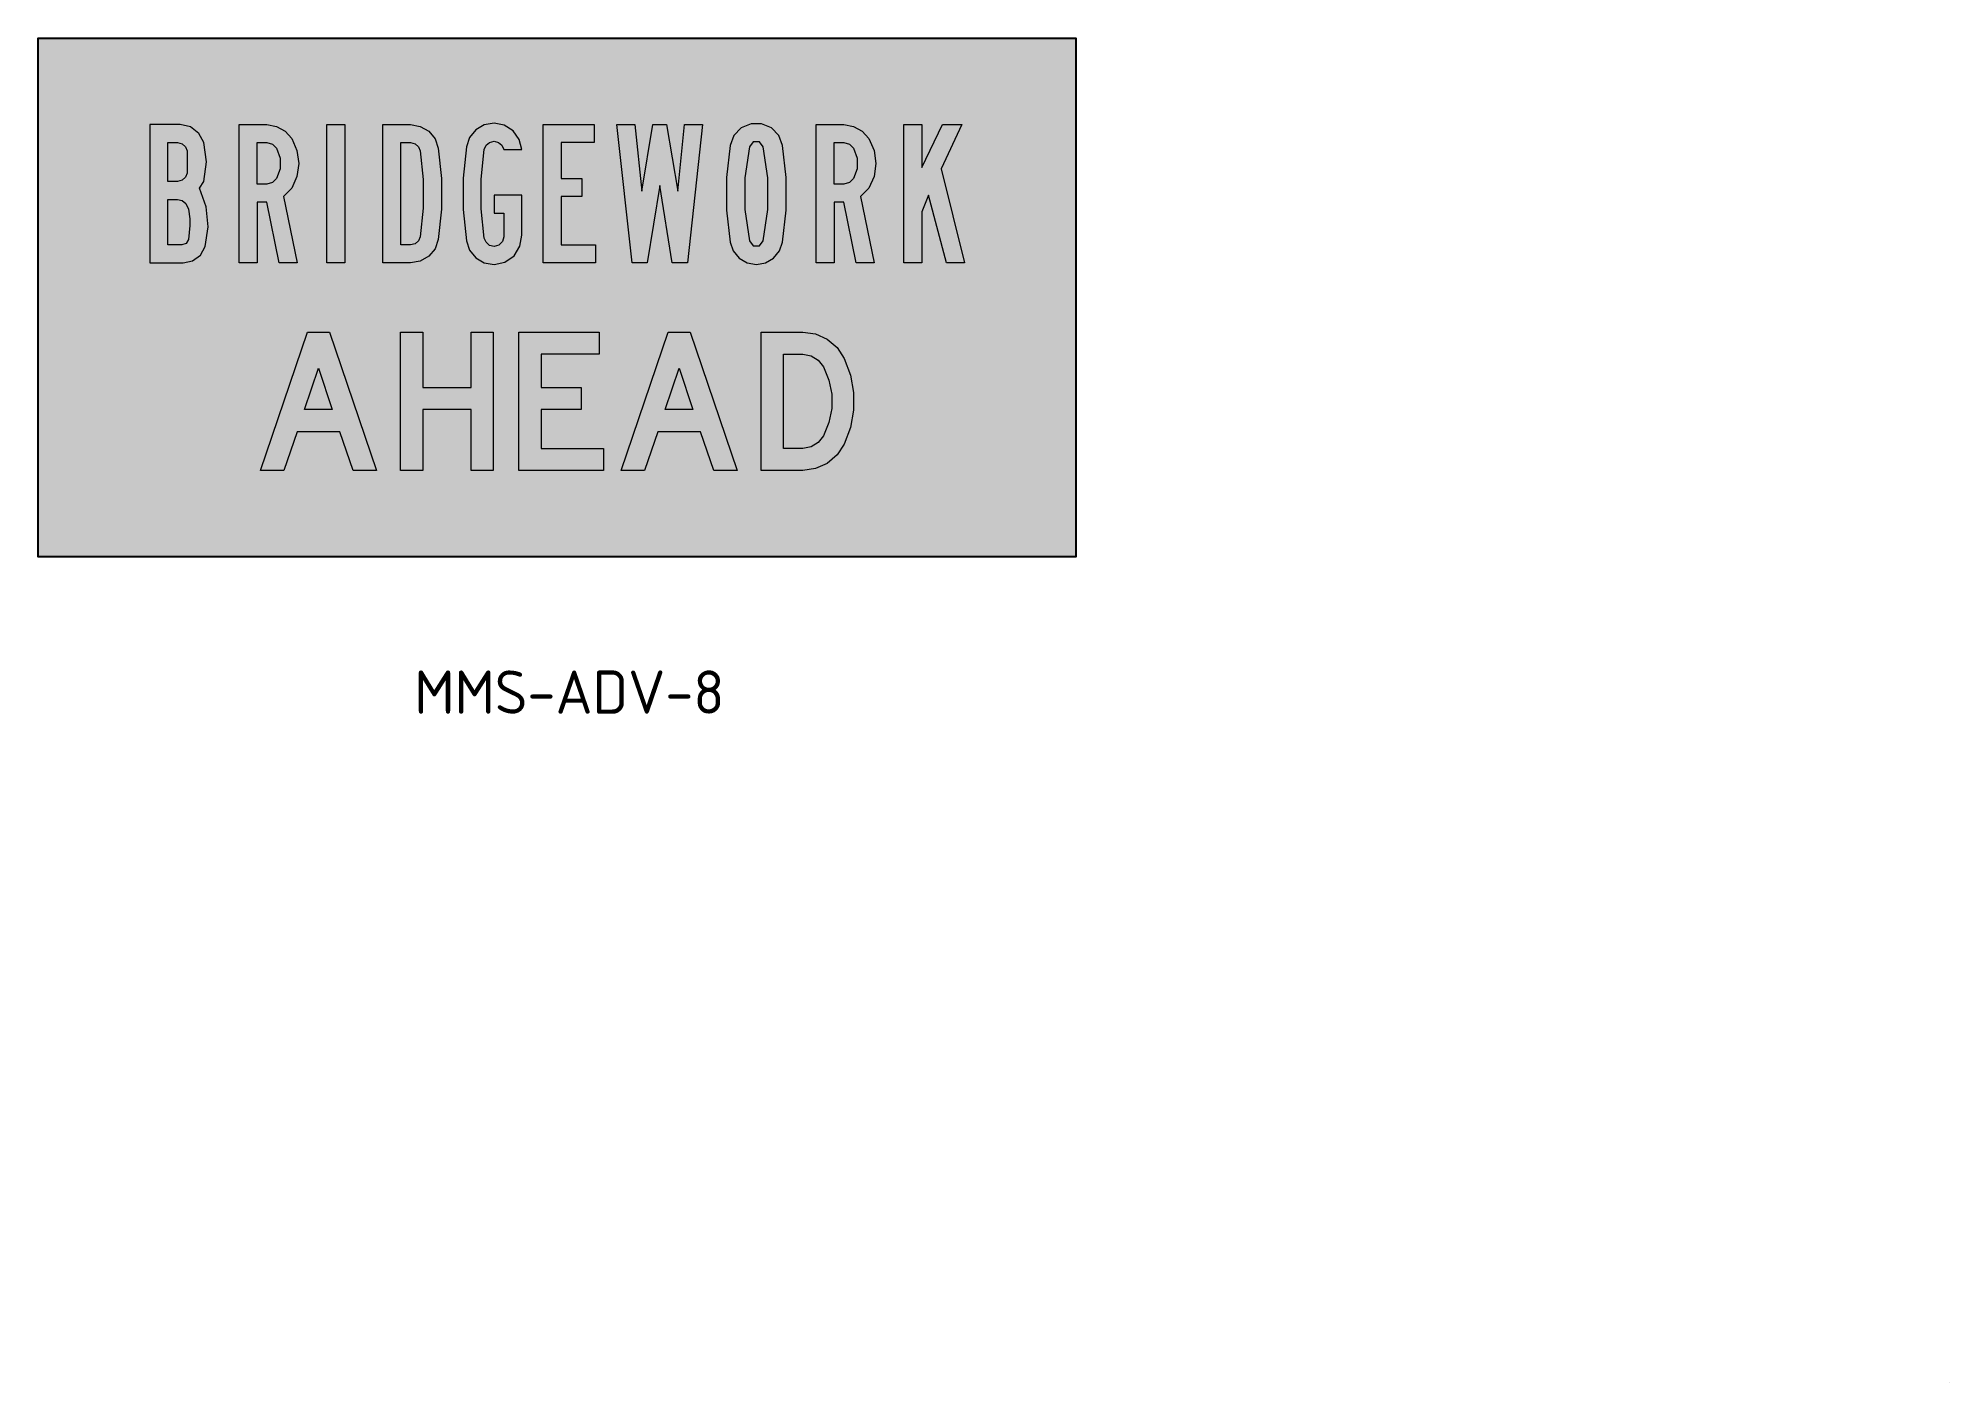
# Model space of a CAD drawing. Extents: x 138 to 359, y 73 to 229.
import ezdxf

# ---------------------------------------------------------------- set-up
doc = ezdxf.new("R2010")
doc.units = 0
for name, color, linetype in [('L25', 1, 'CONTINUOUS'), ('TBLK18', 4, 'CONTINUOUS'), ('yellow', 50, 'CONTINUOUS')]:
    doc.layers.add(name, color=color, linetype=linetype)
doc.styles.add('ISO', font='iso3098b.shx')

msp = doc.modelspace()

# ---------------------------------------------------------------- hatches: boundary and pattern name
at = {"layer": 'L25'}
h = msp.add_hatch(color=256, dxfattribs=at)
h.paths.add_polyline_path([(238.44, 218.65), (240.52, 218.65), (240.52, 213.69), (242.91, 218.65), (245.15, 218.65), (242.75, 213.53), (245.47, 202.65), (243.39, 202.65), (241.31, 210.49), (240.52, 208.57), (240.52, 202.65), (238.44, 202.65)])
h.paths.add_polyline_path([(222.19, 205.21), (222.72, 208.82), (222.72, 212.48), (222.19, 216.09), (221.74, 216.65), (221.03, 216.65), (220.59, 216.09), (220.05, 212.48), (220.05, 208.82), (220.59, 205.21), (221.03, 204.65), (221.74, 204.65)], flags=16)
h.paths.add_polyline_path([(221.39, 202.49), (222.44, 202.68), (223.37, 203.22), (224.06, 204.04), (224.42, 205.05), (224.85, 208.77), (224.85, 212.52), (224.42, 216.25), (223.98, 217.39), (223.13, 218.27), (222, 218.74), (220.78, 218.74), (219.65, 218.27), (218.8, 217.39), (218.35, 216.25), (217.92, 212.52), (217.92, 208.77), (218.35, 205.05), (218.72, 204.04), (219.41, 203.22), (220.33, 202.68)])
h.paths.add_polyline_path([(205.25, 218.65), (207.33, 218.65), (208.13, 210.97), (209.41, 218.65), (211.01, 218.65), (212.29, 210.97), (213.09, 218.65), (215.17, 218.65), (213.41, 202.65), (211.65, 202.65), (210.21, 211.61), (208.77, 202.65), (207.01, 202.65)])
h.paths.add_polyline_path([(196.73, 218.65), (202.64, 218.65), (202.64, 216.57), (198.8, 216.57), (198.8, 212.41), (201.2, 212.41), (201.2, 210.33), (198.8, 210.33), (198.8, 204.73), (202.8, 204.73), (202.8, 202.65), (196.73, 202.65)])
h.paths.add_polyline_path([(171.7, 218.65), (173.78, 218.65), (173.78, 202.65), (171.7, 202.65)])
h.paths.add_polyline_path([(154.45, 212.09), (153.33, 212.09), (153.33, 216.57), (154.45, 216.57), (154.97, 216.44), (155.37, 216.1), (155.57, 215.61), (155.57, 213.05), (155.37, 212.56), (154.97, 212.21)], flags=16)
h.paths.add_polyline_path([(157.49, 212.09), (157.79, 214.33), (157.49, 216.57), (156.92, 217.64), (155.96, 218.38), (154.77, 218.65), (151.25, 218.65), (151.25, 202.65), (155.09, 202.65), (156.2, 202.89), (157.1, 203.57), (157.65, 204.57), (158, 206.84), (157.78, 209.13), (157.01, 211.29)])
h.paths.add_polyline_path([(154.93, 204.73), (153.33, 204.73), (153.33, 210.01), (154.45, 210.01), (154.98, 209.88), (155.41, 209.53), (155.73, 208.89), (155.89, 207.77), (155.89, 206.97), (155.73, 205.37), (155.44, 204.9)], flags=16)
h.paths.add_polyline_path([(164.78, 211.77), (163.65, 211.77), (163.65, 216.57), (164.78, 216.57), (165.42, 216.4), (165.9, 215.92), (166.32, 214.78), (166.32, 213.55), (165.9, 212.41), (165.42, 211.94)], flags=16)
h.paths.add_polyline_path([(166.69, 210.33), (168.29, 202.65), (166.22, 202.65), (164.78, 209.69), (163.65, 209.69), (163.65, 202.65), (161.58, 202.65), (161.58, 218.65), (164.78, 218.65), (165.9, 218.45), (166.9, 217.9), (167.66, 217.05), (168.26, 215.66), (168.47, 214.17), (168.26, 212.67), (167.66, 211.29)])
h.paths.add_polyline_path([(181.41, 204.73), (180.29, 204.73), (180.29, 216.57), (181.41, 216.57), (181.92, 216.44), (182.33, 216.1), (182.52, 215.61), (182.87, 212.31), (182.87, 208.99), (182.52, 205.69), (182.33, 205.2), (181.92, 204.85)], flags=16)
h.paths.add_polyline_path([(181.41, 202.65), (178.21, 202.65), (178.21, 218.65), (181.41, 218.65), (182.52, 218.45), (183.51, 217.88), (184.23, 217), (184.6, 215.92), (184.97, 212.41), (184.97, 208.88), (184.6, 205.37), (184.23, 204.3), (183.51, 203.42), (182.52, 202.85)])
h.paths.add_polyline_path([(192.17, 215.77), (194.25, 215.77), (193.97, 216.94), (193.26, 217.93), (192.24, 218.58), (191.05, 218.81), (189.93, 218.61), (188.95, 218.04), (188.23, 217.16), (187.85, 216.09), (187.48, 212.47), (187.48, 208.83), (187.85, 205.21), (188.23, 204.13), (188.95, 203.26), (189.93, 202.68), (191.05, 202.49), (192.31, 202.75), (193.37, 203.49), (194.05, 204.58), (194.25, 205.85), (194.25, 210.49), (191.05, 210.49), (191.05, 208.41), (192.17, 208.41), (192.17, 205.69), (192.03, 205.13), (191.61, 204.72), (191.05, 204.57), (190.54, 204.69), (190.13, 205.04), (189.93, 205.53), (189.57, 208.93), (189.57, 212.36), (189.93, 215.77), (190.13, 216.26), (190.54, 216.6), (191.05, 216.73), (191.57, 216.6), (191.97, 216.26)])
h.paths.add_polyline_path([(231.51, 211.77), (230.39, 211.77), (230.39, 216.57), (231.51, 216.57), (232.15, 216.4), (232.63, 215.92), (233.06, 214.78), (233.06, 213.55), (232.63, 212.41), (232.15, 211.94)], flags=16)
h.paths.add_polyline_path([(233.43, 210.33), (235.03, 202.65), (232.95, 202.65), (231.51, 209.69), (230.39, 209.69), (230.39, 202.65), (228.32, 202.65), (228.32, 218.65), (231.51, 218.65), (232.63, 218.45), (233.63, 217.9), (234.39, 217.05), (235, 215.66), (235.2, 214.17), (235, 212.67), (234.39, 211.29)])
h = msp.add_hatch(color=256, dxfattribs=at)
h.paths.add_polyline_path([(205.74, 178.65), (211.18, 194.65), (213.74, 194.65), (219.17, 178.65), (216.46, 178.65), (214.94, 183.13), (209.98, 183.13), (208.46, 178.65)])
h.paths.add_polyline_path([(214.06, 185.69), (210.86, 185.69), (212.46, 190.49)], flags=16)
h.paths.add_polyline_path([(193.94, 194.65), (203.22, 194.65), (203.22, 192.09), (196.51, 192.09), (196.51, 188.25), (201.14, 188.25), (201.14, 185.69), (196.51, 185.69), (196.51, 181.21), (203.7, 181.21), (203.7, 178.65), (193.94, 178.65)])
h.paths.add_polyline_path([(180.25, 194.65), (182.81, 194.65), (182.81, 188.25), (188.41, 188.25), (188.41, 194.65), (190.96, 194.65), (190.96, 178.65), (188.41, 178.65), (188.41, 185.69), (182.81, 185.69), (182.81, 178.65), (180.25, 178.65)])
h.paths.add_polyline_path([(164.04, 178.65), (169.47, 194.65), (172.03, 194.65), (177.47, 178.65), (174.75, 178.65), (173.23, 183.13), (168.27, 183.13), (166.75, 178.65)])
h.paths.add_polyline_path([(172.35, 185.69), (169.15, 185.69), (170.75, 190.49)], flags=16)
h.paths.add_polyline_path([(226.76, 181.21), (224.52, 181.21), (224.52, 192.09), (226.76, 192.09), (227.71, 191.91), (228.55, 191.41), (229.16, 190.65), (229.79, 189.11), (230.12, 187.48), (230.12, 185.82), (229.79, 184.19), (229.16, 182.65), (228.55, 181.89), (227.71, 181.39)], flags=16)
h.paths.add_polyline_path([(226.76, 178.65), (221.96, 178.65), (221.96, 194.65), (226.76, 194.65), (228.23, 194.44), (229.59, 193.83), (230.73, 192.86), (231.55, 191.61), (232.27, 189.69), (232.64, 187.67), (232.64, 185.63), (232.27, 183.61), (231.55, 181.69), (230.73, 180.44), (229.59, 179.47), (228.23, 178.86)])
at = {"layer": 'TBLK18', "linetype": 'Continuous', "lineweight": 0}
h = msp.add_hatch(color=256, dxfattribs=at)
edge = h.paths.add_edge_path()
edge.add_spline(control_points=[(359.34, 73.22), (359.34, 73.22), (359.34, 73.22), (359.34, 73.21), (359.34, 73.21), (359.34, 73.2), (359.34, 73.2), (359.34, 73.19), (359.34, 73.19), (359.34, 73.18), (359.34, 73.18), (359.34, 73.17), (359.34, 73.16), (359.34, 73.16), (359.34, 73.15), (359.34, 73.15), (359.34, 73.14), (359.34, 73.14), (359.35, 73.14), (359.35, 73.14), (359.35, 73.14), (359.36, 73.13), (359.36, 73.13), (359.36, 73.13), (359.37, 73.13), (359.37, 73.13), (359.38, 73.13), (359.38, 73.13), (359.38, 73.13), (359.39, 73.13), (359.39, 73.13), (359.39, 73.13), (359.4, 73.13), (359.41, 73.13), (359.4, 73.13), (359.39, 73.14), (359.39, 73.14), (359.38, 73.15), (359.38, 73.16), (359.38, 73.16), (359.37, 73.17), (359.37, 73.17), (359.36, 73.18), (359.36, 73.19), (359.36, 73.19), (359.35, 73.2), (359.35, 73.21), (359.35, 73.21), (359.35, 73.22), (359.35, 73.22), (359.34, 73.22)], knot_values=[0, 0, 0, 0, 0.054791, 0.109654, 0.164445, 0.219309, 0.2741, 0.328964, 0.383755, 0.438619, 0.49341, 0.548273, 0.603065, 0.657928, 0.71272, 0.767583, 0.822422, 0.877285, 0.915081, 0.952877, 0.990673, 1.02841, 1.066205, 1.103978, 1.141774, 1.179511, 1.217306, 1.255102, 1.292898, 1.330635, 1.368431, 1.406164, 1.44396, 1.481697, 1.557116, 1.631571, 1.705158, 1.777977, 1.850139, 1.921715, 1.992768, 2.063376, 2.133612, 2.203535, 2.273205, 2.342659, 2.411987, 2.481144, 2.550218, 2.619224, 2.619224, 2.619224, 2.619224], degree=3, periodic=0)
h = msp.add_hatch(color=256, dxfattribs=at)
edge = h.paths.add_edge_path()
edge.add_spline(control_points=[(359.34, 73.22), (359.34, 73.22), (359.34, 73.22), (359.34, 73.21), (359.34, 73.21), (359.34, 73.2), (359.34, 73.2), (359.34, 73.19), (359.34, 73.19), (359.34, 73.18), (359.34, 73.18), (359.34, 73.17), (359.34, 73.16), (359.34, 73.16), (359.34, 73.15), (359.34, 73.15), (359.34, 73.14), (359.34, 73.14), (359.35, 73.14), (359.35, 73.14), (359.35, 73.14), (359.36, 73.13), (359.36, 73.13), (359.36, 73.13), (359.37, 73.13), (359.37, 73.13), (359.38, 73.13), (359.38, 73.13), (359.38, 73.13), (359.39, 73.13), (359.39, 73.13), (359.39, 73.13), (359.4, 73.13), (359.41, 73.13), (359.4, 73.13), (359.39, 73.14), (359.39, 73.14), (359.38, 73.15), (359.38, 73.16), (359.38, 73.16), (359.37, 73.17), (359.37, 73.17), (359.36, 73.18), (359.36, 73.19), (359.36, 73.19), (359.35, 73.2), (359.35, 73.21), (359.35, 73.21), (359.35, 73.22), (359.35, 73.22), (359.34, 73.22)], knot_values=[0, 0, 0, 0, 0.054791, 0.109654, 0.164445, 0.219309, 0.2741, 0.328964, 0.383755, 0.438619, 0.49341, 0.548273, 0.603065, 0.657928, 0.71272, 0.767583, 0.822422, 0.877285, 0.915081, 0.952877, 0.990673, 1.02841, 1.066205, 1.103978, 1.141774, 1.179511, 1.217306, 1.255102, 1.292898, 1.330635, 1.368431, 1.406164, 1.44396, 1.481697, 1.557116, 1.631571, 1.705158, 1.777977, 1.850139, 1.921715, 1.992768, 2.063376, 2.133612, 2.203535, 2.273205, 2.342659, 2.411987, 2.481144, 2.550218, 2.619224, 2.619224, 2.619224, 2.619224], degree=3, periodic=0)
h = msp.add_hatch(color=256, dxfattribs=at)
edge = h.paths.add_edge_path()
edge.add_spline(control_points=[(359.34, 73.22), (359.34, 73.22), (359.34, 73.22), (359.34, 73.21), (359.34, 73.21), (359.34, 73.2), (359.34, 73.2), (359.34, 73.19), (359.34, 73.19), (359.34, 73.18), (359.34, 73.18), (359.34, 73.17), (359.34, 73.16), (359.34, 73.16), (359.34, 73.15), (359.34, 73.15), (359.34, 73.14), (359.34, 73.14), (359.35, 73.14), (359.35, 73.14), (359.35, 73.14), (359.36, 73.13), (359.36, 73.13), (359.36, 73.13), (359.37, 73.13), (359.37, 73.13), (359.38, 73.13), (359.38, 73.13), (359.38, 73.13), (359.39, 73.13), (359.39, 73.13), (359.39, 73.13), (359.4, 73.13), (359.41, 73.13), (359.4, 73.13), (359.39, 73.14), (359.39, 73.14), (359.38, 73.15), (359.38, 73.16), (359.38, 73.16), (359.37, 73.17), (359.37, 73.17), (359.36, 73.18), (359.36, 73.19), (359.36, 73.19), (359.35, 73.2), (359.35, 73.21), (359.35, 73.21), (359.35, 73.22), (359.35, 73.22), (359.34, 73.22)], knot_values=[0, 0, 0, 0, 0.054791, 0.109654, 0.164445, 0.219309, 0.2741, 0.328964, 0.383755, 0.438619, 0.49341, 0.548273, 0.603065, 0.657928, 0.71272, 0.767583, 0.822422, 0.877285, 0.915081, 0.952877, 0.990673, 1.02841, 1.066205, 1.103978, 1.141774, 1.179511, 1.217306, 1.255102, 1.292898, 1.330635, 1.368431, 1.406164, 1.44396, 1.481697, 1.557116, 1.631571, 1.705158, 1.777977, 1.850139, 1.921715, 1.992768, 2.063376, 2.133612, 2.203535, 2.273205, 2.342659, 2.411987, 2.481144, 2.550218, 2.619224, 2.619224, 2.619224, 2.619224], degree=3, periodic=0)
h = msp.add_hatch(color=256, dxfattribs=at)
edge = h.paths.add_edge_path()
edge.add_spline(control_points=[(359.34, 73.22), (359.34, 73.22), (359.34, 73.22), (359.34, 73.21), (359.34, 73.21), (359.34, 73.2), (359.34, 73.2), (359.34, 73.19), (359.34, 73.19), (359.34, 73.18), (359.34, 73.18), (359.34, 73.17), (359.34, 73.16), (359.34, 73.16), (359.34, 73.15), (359.34, 73.15), (359.34, 73.14), (359.34, 73.14), (359.35, 73.14), (359.35, 73.14), (359.35, 73.14), (359.36, 73.13), (359.36, 73.13), (359.36, 73.13), (359.37, 73.13), (359.37, 73.13), (359.38, 73.13), (359.38, 73.13), (359.38, 73.13), (359.39, 73.13), (359.39, 73.13), (359.39, 73.13), (359.4, 73.13), (359.41, 73.13), (359.4, 73.13), (359.39, 73.14), (359.39, 73.14), (359.38, 73.15), (359.38, 73.16), (359.38, 73.16), (359.37, 73.17), (359.37, 73.17), (359.36, 73.18), (359.36, 73.19), (359.36, 73.19), (359.35, 73.2), (359.35, 73.21), (359.35, 73.21), (359.35, 73.22), (359.35, 73.22), (359.34, 73.22)], knot_values=[0, 0, 0, 0, 0.054791, 0.109654, 0.164445, 0.219309, 0.2741, 0.328964, 0.383755, 0.438619, 0.49341, 0.548273, 0.603065, 0.657928, 0.71272, 0.767583, 0.822422, 0.877285, 0.915081, 0.952877, 0.990673, 1.02841, 1.066205, 1.103978, 1.141774, 1.179511, 1.217306, 1.255102, 1.292898, 1.330635, 1.368431, 1.406164, 1.44396, 1.481697, 1.557116, 1.631571, 1.705158, 1.777977, 1.850139, 1.921715, 1.992768, 2.063376, 2.133612, 2.203535, 2.273205, 2.342659, 2.411987, 2.481144, 2.550218, 2.619224, 2.619224, 2.619224, 2.619224], degree=3, periodic=0)
h = msp.add_hatch(color=256, dxfattribs=at)
edge = h.paths.add_edge_path()
edge.add_spline(control_points=[(359.34, 73.22), (359.34, 73.22), (359.34, 73.22), (359.34, 73.21), (359.34, 73.21), (359.34, 73.2), (359.34, 73.2), (359.34, 73.19), (359.34, 73.19), (359.34, 73.18), (359.34, 73.18), (359.34, 73.17), (359.34, 73.16), (359.34, 73.16), (359.34, 73.15), (359.34, 73.15), (359.34, 73.14), (359.34, 73.14), (359.35, 73.14), (359.35, 73.14), (359.35, 73.14), (359.36, 73.13), (359.36, 73.13), (359.36, 73.13), (359.37, 73.13), (359.37, 73.13), (359.38, 73.13), (359.38, 73.13), (359.38, 73.13), (359.39, 73.13), (359.39, 73.13), (359.39, 73.13), (359.4, 73.13), (359.41, 73.13), (359.4, 73.13), (359.39, 73.14), (359.39, 73.14), (359.38, 73.15), (359.38, 73.16), (359.38, 73.16), (359.37, 73.17), (359.37, 73.17), (359.36, 73.18), (359.36, 73.19), (359.36, 73.19), (359.35, 73.2), (359.35, 73.21), (359.35, 73.21), (359.35, 73.22), (359.35, 73.22), (359.34, 73.22)], knot_values=[0, 0, 0, 0, 0.054791, 0.109654, 0.164445, 0.219309, 0.2741, 0.328964, 0.383755, 0.438619, 0.49341, 0.548273, 0.603065, 0.657928, 0.71272, 0.767583, 0.822422, 0.877285, 0.915081, 0.952877, 0.990673, 1.02841, 1.066205, 1.103978, 1.141774, 1.179511, 1.217306, 1.255102, 1.292898, 1.330635, 1.368431, 1.406164, 1.44396, 1.481697, 1.557116, 1.631571, 1.705158, 1.777977, 1.850139, 1.921715, 1.992768, 2.063376, 2.133612, 2.203535, 2.273205, 2.342659, 2.411987, 2.481144, 2.550218, 2.619224, 2.619224, 2.619224, 2.619224], degree=3, periodic=0)
h = msp.add_hatch(color=256, dxfattribs=at)
edge = h.paths.add_edge_path()
edge.add_spline(control_points=[(359.34, 73.22), (359.34, 73.22), (359.34, 73.22), (359.34, 73.21), (359.34, 73.21), (359.34, 73.2), (359.34, 73.2), (359.34, 73.19), (359.34, 73.19), (359.34, 73.18), (359.34, 73.18), (359.34, 73.17), (359.34, 73.16), (359.34, 73.16), (359.34, 73.15), (359.34, 73.15), (359.34, 73.14), (359.34, 73.14), (359.35, 73.14), (359.35, 73.14), (359.35, 73.14), (359.36, 73.13), (359.36, 73.13), (359.36, 73.13), (359.37, 73.13), (359.37, 73.13), (359.38, 73.13), (359.38, 73.13), (359.38, 73.13), (359.39, 73.13), (359.39, 73.13), (359.39, 73.13), (359.4, 73.13), (359.41, 73.13), (359.4, 73.13), (359.39, 73.14), (359.39, 73.14), (359.38, 73.15), (359.38, 73.16), (359.38, 73.16), (359.37, 73.17), (359.37, 73.17), (359.36, 73.18), (359.36, 73.19), (359.36, 73.19), (359.35, 73.2), (359.35, 73.21), (359.35, 73.21), (359.35, 73.22), (359.35, 73.22), (359.34, 73.22)], knot_values=[0, 0, 0, 0, 0.054791, 0.109654, 0.164445, 0.219309, 0.2741, 0.328964, 0.383755, 0.438619, 0.49341, 0.548273, 0.603065, 0.657928, 0.71272, 0.767583, 0.822422, 0.877285, 0.915081, 0.952877, 0.990673, 1.02841, 1.066205, 1.103978, 1.141774, 1.179511, 1.217306, 1.255102, 1.292898, 1.330635, 1.368431, 1.406164, 1.44396, 1.481697, 1.557116, 1.631571, 1.705158, 1.777977, 1.850139, 1.921715, 1.992768, 2.063376, 2.133612, 2.203535, 2.273205, 2.342659, 2.411987, 2.481144, 2.550218, 2.619224, 2.619224, 2.619224, 2.619224], degree=3, periodic=0)
h = msp.add_hatch(color=256, dxfattribs=at)
edge = h.paths.add_edge_path()
edge.add_spline(control_points=[(359.34, 73.22), (359.34, 73.22), (359.34, 73.22), (359.34, 73.21), (359.34, 73.21), (359.34, 73.2), (359.34, 73.2), (359.34, 73.19), (359.34, 73.19), (359.34, 73.18), (359.34, 73.18), (359.34, 73.17), (359.34, 73.16), (359.34, 73.16), (359.34, 73.15), (359.34, 73.15), (359.34, 73.14), (359.34, 73.14), (359.35, 73.14), (359.35, 73.14), (359.35, 73.14), (359.36, 73.13), (359.36, 73.13), (359.36, 73.13), (359.37, 73.13), (359.37, 73.13), (359.38, 73.13), (359.38, 73.13), (359.38, 73.13), (359.39, 73.13), (359.39, 73.13), (359.39, 73.13), (359.4, 73.13), (359.41, 73.13), (359.4, 73.13), (359.39, 73.14), (359.39, 73.14), (359.38, 73.15), (359.38, 73.16), (359.38, 73.16), (359.37, 73.17), (359.37, 73.17), (359.36, 73.18), (359.36, 73.19), (359.36, 73.19), (359.35, 73.2), (359.35, 73.21), (359.35, 73.21), (359.35, 73.22), (359.35, 73.22), (359.34, 73.22)], knot_values=[0, 0, 0, 0, 0.054791, 0.109654, 0.164445, 0.219309, 0.2741, 0.328964, 0.383755, 0.438619, 0.49341, 0.548273, 0.603065, 0.657928, 0.71272, 0.767583, 0.822422, 0.877285, 0.915081, 0.952877, 0.990673, 1.02841, 1.066205, 1.103978, 1.141774, 1.179511, 1.217306, 1.255102, 1.292898, 1.330635, 1.368431, 1.406164, 1.44396, 1.481697, 1.557116, 1.631571, 1.705158, 1.777977, 1.850139, 1.921715, 1.992768, 2.063376, 2.133612, 2.203535, 2.273205, 2.342659, 2.411987, 2.481144, 2.550218, 2.619224, 2.619224, 2.619224, 2.619224], degree=3, periodic=0)
h = msp.add_hatch(color=256, dxfattribs=at)
edge = h.paths.add_edge_path()
edge.add_spline(control_points=[(359.34, 73.22), (359.34, 73.22), (359.34, 73.22), (359.34, 73.21), (359.34, 73.21), (359.34, 73.2), (359.34, 73.2), (359.34, 73.19), (359.34, 73.19), (359.34, 73.18), (359.34, 73.18), (359.34, 73.17), (359.34, 73.16), (359.34, 73.16), (359.34, 73.15), (359.34, 73.15), (359.34, 73.14), (359.34, 73.14), (359.35, 73.14), (359.35, 73.14), (359.35, 73.14), (359.36, 73.13), (359.36, 73.13), (359.36, 73.13), (359.37, 73.13), (359.37, 73.13), (359.38, 73.13), (359.38, 73.13), (359.38, 73.13), (359.39, 73.13), (359.39, 73.13), (359.39, 73.13), (359.4, 73.13), (359.41, 73.13), (359.4, 73.13), (359.39, 73.14), (359.39, 73.14), (359.38, 73.15), (359.38, 73.16), (359.38, 73.16), (359.37, 73.17), (359.37, 73.17), (359.36, 73.18), (359.36, 73.19), (359.36, 73.19), (359.35, 73.2), (359.35, 73.21), (359.35, 73.21), (359.35, 73.22), (359.35, 73.22), (359.34, 73.22)], knot_values=[0, 0, 0, 0, 0.054791, 0.109654, 0.164445, 0.219309, 0.2741, 0.328964, 0.383755, 0.438619, 0.49341, 0.548273, 0.603065, 0.657928, 0.71272, 0.767583, 0.822422, 0.877285, 0.915081, 0.952877, 0.990673, 1.02841, 1.066205, 1.103978, 1.141774, 1.179511, 1.217306, 1.255102, 1.292898, 1.330635, 1.368431, 1.406164, 1.44396, 1.481697, 1.557116, 1.631571, 1.705158, 1.777977, 1.850139, 1.921715, 1.992768, 2.063376, 2.133612, 2.203535, 2.273205, 2.342659, 2.411987, 2.481144, 2.550218, 2.619224, 2.619224, 2.619224, 2.619224], degree=3, periodic=0)
at = {"layer": 'yellow'}
h = msp.add_hatch(color=256, dxfattribs=at)
h.paths.add_polyline_path([(258.34, 228.65), (198.34, 228.65), (138.34, 228.65), (138.34, 168.65), (198.34, 168.65), (258.34, 168.65)])
h.paths.add_polyline_path([(188.41, 194.65), (190.96, 194.65), (190.96, 178.65), (188.41, 178.65), (188.41, 185.69), (182.81, 185.69), (182.81, 178.65), (180.25, 178.65), (180.25, 194.65), (182.81, 194.65), (182.81, 188.25), (188.41, 188.25)], flags=16)
h.paths.add_polyline_path([(182.52, 202.85), (181.41, 202.65), (178.21, 202.65), (178.21, 218.65), (181.41, 218.65), (182.52, 218.45), (183.51, 217.88), (184.23, 217), (184.6, 215.92), (184.97, 212.41), (184.97, 208.88), (184.6, 205.37), (184.23, 204.3), (183.51, 203.42)], flags=16)
h.paths.add_polyline_path([(188.95, 203.26), (188.23, 204.13), (187.85, 205.21), (187.48, 208.83), (187.48, 212.47), (187.85, 216.09), (188.23, 217.16), (188.95, 218.04), (189.93, 218.61), (191.05, 218.81), (192.24, 218.58), (193.26, 217.93), (193.97, 216.94), (194.25, 215.77), (192.17, 215.77), (191.97, 216.26), (191.57, 216.6), (191.05, 216.73), (190.54, 216.6), (190.13, 216.26), (189.93, 215.77), (189.57, 212.36), (189.57, 208.93), (189.93, 205.53), (190.13, 205.04), (190.54, 204.69), (191.05, 204.57), (191.61, 204.72), (192.03, 205.13), (192.17, 205.69), (192.17, 208.41), (191.05, 208.41), (191.05, 210.49), (194.25, 210.49), (194.25, 205.85), (194.05, 204.58), (193.37, 203.49), (192.31, 202.75), (191.05, 202.49), (189.93, 202.68)], flags=16)
h.paths.add_polyline_path([(181.92, 204.85), (181.41, 204.73), (180.29, 204.73), (180.29, 216.57), (181.41, 216.57), (181.92, 216.44), (182.33, 216.1), (182.52, 215.61), (182.87, 212.31), (182.87, 208.99), (182.52, 205.69), (182.33, 205.2)], flags=0)
h.paths.add_polyline_path([(193.94, 194.65), (203.22, 194.65), (203.22, 192.09), (196.51, 192.09), (196.51, 188.25), (201.14, 188.25), (201.14, 185.69), (196.51, 185.69), (196.51, 181.21), (203.7, 181.21), (203.7, 178.65), (193.94, 178.65)], flags=16)
h.paths.add_polyline_path([(196.73, 202.65), (196.73, 218.65), (202.64, 218.65), (202.64, 216.57), (198.8, 216.57), (198.8, 212.41), (201.2, 212.41), (201.2, 210.33), (198.8, 210.33), (198.8, 204.73), (202.8, 204.73), (202.8, 202.65)], flags=16)
h.paths.add_polyline_path([(173.78, 202.65), (171.7, 202.65), (171.7, 218.65), (173.78, 218.65)], flags=16)
h.paths.add_polyline_path([(177.47, 178.65), (174.75, 178.65), (173.23, 183.13), (168.27, 183.13), (166.75, 178.65), (164.04, 178.65), (169.47, 194.65), (172.03, 194.65)], flags=16)
h.paths.add_polyline_path([(170.75, 190.49), (172.35, 185.69), (169.15, 185.69)], flags=0)
h.paths.add_polyline_path([(168.29, 202.65), (166.22, 202.65), (164.78, 209.69), (163.65, 209.69), (163.65, 202.65), (161.58, 202.65), (161.58, 218.65), (164.78, 218.65), (165.9, 218.45), (166.9, 217.9), (167.66, 217.05), (168.26, 215.66), (168.47, 214.17), (168.26, 212.67), (167.66, 211.29), (166.69, 210.33)], flags=16)
h.paths.add_polyline_path([(207.01, 202.65), (205.25, 218.65), (207.33, 218.65), (208.13, 210.97), (209.41, 218.65), (211.01, 218.65), (212.29, 210.97), (213.09, 218.65), (215.17, 218.65), (213.41, 202.65), (211.65, 202.65), (210.21, 211.61), (208.77, 202.65)], flags=16)
h.paths.add_polyline_path([(165.9, 212.41), (165.42, 211.94), (164.78, 211.77), (163.65, 211.77), (163.65, 216.57), (164.78, 216.57), (165.42, 216.4), (165.9, 215.92), (166.32, 214.78), (166.32, 213.55)], flags=0)
h.paths.add_polyline_path([(211.18, 194.65), (213.74, 194.65), (219.17, 178.65), (216.46, 178.65), (214.94, 183.13), (209.98, 183.13), (208.46, 178.65), (205.74, 178.65)], flags=16)
h.paths.add_polyline_path([(212.46, 190.49), (214.06, 185.69), (210.86, 185.69)], flags=0)
h.paths.add_polyline_path([(157.65, 204.57), (157.1, 203.57), (156.2, 202.89), (155.09, 202.65), (151.25, 202.65), (151.25, 218.65), (154.77, 218.65), (155.96, 218.38), (156.92, 217.64), (157.49, 216.57), (157.79, 214.33), (157.49, 212.09), (157.01, 211.29), (157.78, 209.13), (158, 206.84)], flags=16)
h.paths.add_polyline_path([(155.73, 205.37), (155.44, 204.9), (154.93, 204.73), (153.33, 204.73), (153.33, 210.01), (154.45, 210.01), (154.98, 209.88), (155.41, 209.53), (155.73, 208.89), (155.89, 207.77), (155.89, 206.97)], flags=0)
h.paths.add_polyline_path([(218.35, 205.05), (217.92, 208.77), (217.92, 212.52), (218.35, 216.25), (218.8, 217.39), (219.65, 218.27), (220.78, 218.74), (222, 218.74), (223.13, 218.27), (223.98, 217.39), (224.42, 216.25), (224.85, 212.52), (224.85, 208.77), (224.42, 205.05), (224.06, 204.04), (223.37, 203.22), (222.44, 202.68), (221.39, 202.49), (220.33, 202.68), (219.41, 203.22), (218.72, 204.04)], flags=16)
h.paths.add_polyline_path([(155.37, 212.56), (154.97, 212.21), (154.45, 212.09), (153.33, 212.09), (153.33, 216.57), (154.45, 216.57), (154.97, 216.44), (155.37, 216.1), (155.57, 215.61), (155.57, 213.05)], flags=0)
h.paths.add_polyline_path([(220.59, 205.21), (220.05, 208.82), (220.05, 212.48), (220.59, 216.09), (221.03, 216.65), (221.74, 216.65), (222.19, 216.09), (222.72, 212.48), (222.72, 208.82), (222.19, 205.21), (221.74, 204.65), (221.03, 204.65)], flags=0)
h.paths.add_polyline_path([(221.96, 194.65), (226.76, 194.65), (228.23, 194.44), (229.59, 193.83), (230.73, 192.86), (231.55, 191.61), (232.27, 189.69), (232.64, 187.67), (232.64, 185.63), (232.27, 183.61), (231.55, 181.69), (230.73, 180.44), (229.59, 179.47), (228.23, 178.86), (226.76, 178.65), (221.96, 178.65)], flags=16)
h.paths.add_polyline_path([(224.52, 192.09), (226.76, 192.09), (227.71, 191.91), (228.55, 191.41), (229.16, 190.65), (229.79, 189.11), (230.12, 187.48), (230.12, 185.82), (229.79, 184.19), (229.16, 182.65), (228.55, 181.89), (227.71, 181.39), (226.76, 181.21), (224.52, 181.21)], flags=0)
h.paths.add_polyline_path([(228.32, 202.65), (228.32, 218.65), (231.51, 218.65), (232.63, 218.45), (233.63, 217.9), (234.39, 217.05), (235, 215.66), (235.2, 214.17), (235, 212.67), (234.39, 211.29), (233.43, 210.33), (235.03, 202.65), (232.95, 202.65), (231.51, 209.69), (230.39, 209.69), (230.39, 202.65)], flags=16)
h.paths.add_polyline_path([(230.39, 211.77), (230.39, 216.57), (231.51, 216.57), (232.15, 216.4), (232.63, 215.92), (233.06, 214.78), (233.06, 213.55), (232.63, 212.41), (232.15, 211.94), (231.51, 211.77)], flags=0)
h.paths.add_polyline_path([(238.44, 202.65), (238.44, 218.65), (240.52, 218.65), (240.52, 213.69), (242.91, 218.65), (245.15, 218.65), (242.75, 213.53), (245.47, 202.65), (243.39, 202.65), (241.31, 210.49), (240.52, 208.57), (240.52, 202.65)], flags=16)

# ---------------------------------------------------------------- linework, layer by layer
at = {"layer": 'L25'}
for points in [[(198.34, 168.65), (138.34, 168.65), (138.34, 228.65), (198.34, 228.65)], [(198.34, 228.65), (258.34, 228.65), (258.34, 168.65), (198.34, 168.65)]]:
    msp.add_lwpolyline(points, dxfattribs=at)
at = {"layer": 'L25', "lineweight": 0}
for points in [[(157.49, 212.09), (157.79, 214.33), (157.49, 216.57), (156.92, 217.64), (155.96, 218.38), (154.77, 218.65), (151.25, 218.65), (151.25, 202.65), (155.09, 202.65), (156.2, 202.89), (157.1, 203.57), (157.65, 204.57), (158, 206.84), (157.78, 209.13), (157.01, 211.29)], [(166.69, 210.33), (168.29, 202.65), (166.22, 202.65), (164.78, 209.69), (163.65, 209.69), (163.65, 202.65), (161.58, 202.65), (161.58, 218.65), (164.78, 218.65), (165.9, 218.45), (166.9, 217.9), (167.66, 217.05), (168.26, 215.66), (168.47, 214.17), (168.26, 212.67), (167.66, 211.29)], [(171.7, 218.65), (173.78, 218.65), (173.78, 202.65), (171.7, 202.65), (171.7, 218.65)], [(181.41, 202.65), (178.21, 202.65), (178.21, 218.65), (181.41, 218.65), (182.52, 218.45), (183.51, 217.88), (184.23, 217), (184.6, 215.92), (184.97, 212.41), (184.97, 208.88), (184.6, 205.37), (184.23, 204.3), (183.51, 203.42), (182.52, 202.85)], [(192.17, 215.77), (194.25, 215.77), (193.97, 216.94), (193.26, 217.93), (192.24, 218.58), (191.05, 218.81), (189.93, 218.61), (188.95, 218.04), (188.23, 217.16), (187.85, 216.09), (187.48, 212.47), (187.48, 208.83), (187.85, 205.21), (188.23, 204.13), (188.95, 203.26), (189.93, 202.68), (191.05, 202.49), (192.31, 202.75), (193.37, 203.49), (194.05, 204.58), (194.25, 205.85), (194.25, 210.49), (191.05, 210.49), (191.05, 208.41), (192.17, 208.41), (192.17, 205.69), (192.03, 205.13), (191.61, 204.72), (191.05, 204.57), (190.54, 204.69), (190.13, 205.04), (189.93, 205.53), (189.57, 208.93), (189.57, 212.36), (189.93, 215.77), (190.13, 216.26), (190.54, 216.6), (191.05, 216.73), (191.57, 216.6), (191.97, 216.26)], [(196.73, 218.65), (202.64, 218.65), (202.64, 216.57), (198.8, 216.57), (198.8, 212.41), (201.2, 212.41), (201.2, 210.33), (198.8, 210.33), (198.8, 204.73), (202.8, 204.73), (202.8, 202.65), (196.73, 202.65), (196.73, 218.65)], [(205.25, 218.65), (207.33, 218.65), (208.13, 210.97), (209.41, 218.65), (211.01, 218.65), (212.29, 210.97), (213.09, 218.65), (215.17, 218.65), (213.41, 202.65), (211.65, 202.65), (210.21, 211.61), (208.77, 202.65), (207.01, 202.65), (205.25, 218.65)], [(221.39, 202.49), (222.44, 202.68), (223.37, 203.22), (224.06, 204.04), (224.42, 205.05), (224.85, 208.77), (224.85, 212.52), (224.42, 216.25), (223.98, 217.39), (223.13, 218.27), (222, 218.74), (220.78, 218.74), (219.65, 218.27), (218.8, 217.39), (218.35, 216.25), (217.92, 212.52), (217.92, 208.77), (218.35, 205.05), (218.72, 204.04), (219.41, 203.22), (220.33, 202.68), (221.39, 202.49)], [(222.19, 205.21), (222.72, 208.82), (222.72, 212.48), (222.19, 216.09), (221.74, 216.65), (221.03, 216.65), (220.59, 216.09), (220.05, 212.48), (220.05, 208.82), (220.59, 205.21), (221.03, 204.65), (221.74, 204.65), (222.19, 205.21)], [(233.43, 210.33), (235.03, 202.65), (232.95, 202.65), (231.51, 209.69), (230.39, 209.69), (230.39, 202.65), (228.32, 202.65), (228.32, 218.65), (231.51, 218.65), (232.63, 218.45), (233.63, 217.9), (234.39, 217.05), (235, 215.66), (235.2, 214.17), (235, 212.67), (234.39, 211.29)], [(238.44, 218.65), (240.52, 218.65), (240.52, 213.69), (242.91, 218.65), (245.15, 218.65), (242.75, 213.53), (245.47, 202.65), (243.39, 202.65), (241.31, 210.49), (240.52, 208.57), (240.52, 202.65), (238.44, 202.65), (238.44, 218.65)], [(154.45, 212.09), (153.33, 212.09), (153.33, 216.57), (154.45, 216.57), (154.97, 216.44), (155.37, 216.1), (155.57, 215.61), (155.57, 213.05), (155.37, 212.56), (154.97, 212.21)], [(164.78, 211.77), (163.65, 211.77), (163.65, 216.57), (164.78, 216.57), (165.42, 216.4), (165.9, 215.92), (166.32, 214.78), (166.32, 213.55), (165.9, 212.41), (165.42, 211.94)], [(181.41, 204.73), (180.29, 204.73), (180.29, 216.57), (181.41, 216.57), (181.92, 216.44), (182.33, 216.1), (182.52, 215.61), (182.87, 212.31), (182.87, 208.99), (182.52, 205.69), (182.33, 205.2), (181.92, 204.85)], [(231.51, 211.77), (230.39, 211.77), (230.39, 216.57), (231.51, 216.57), (232.15, 216.4), (232.63, 215.92), (233.06, 214.78), (233.06, 213.55), (232.63, 212.41), (232.15, 211.94)], [(154.93, 204.73), (153.33, 204.73), (153.33, 210.01), (154.45, 210.01), (154.98, 209.88), (155.41, 209.53), (155.73, 208.89), (155.89, 207.77), (155.89, 206.97), (155.73, 205.37), (155.44, 204.9)], [(164.04, 178.65), (169.47, 194.65), (172.03, 194.65), (177.47, 178.65), (174.75, 178.65), (173.23, 183.13), (168.27, 183.13), (166.75, 178.65), (164.04, 178.65)], [(180.25, 194.65), (182.81, 194.65), (182.81, 188.25), (188.41, 188.25), (188.41, 194.65), (190.96, 194.65), (190.96, 178.65), (188.41, 178.65), (188.41, 185.69), (182.81, 185.69), (182.81, 178.65), (180.25, 178.65), (180.25, 194.65)], [(193.94, 194.65), (203.22, 194.65), (203.22, 192.09), (196.51, 192.09), (196.51, 188.25), (201.14, 188.25), (201.14, 185.69), (196.51, 185.69), (196.51, 181.21), (203.7, 181.21), (203.7, 178.65), (193.94, 178.65), (193.94, 194.65)], [(205.74, 178.65), (211.18, 194.65), (213.74, 194.65), (219.17, 178.65), (216.46, 178.65), (214.94, 183.13), (209.98, 183.13), (208.46, 178.65), (205.74, 178.65)], [(226.76, 178.65), (221.96, 178.65), (221.96, 194.65), (226.76, 194.65), (228.23, 194.44), (229.59, 193.83), (230.73, 192.86), (231.55, 191.61), (232.27, 189.69), (232.64, 187.67), (232.64, 185.63), (232.27, 183.61), (231.55, 181.69), (230.73, 180.44), (229.59, 179.47), (228.23, 178.86)], [(172.35, 185.69), (169.15, 185.69), (170.75, 190.49), (172.35, 185.69)], [(214.06, 185.69), (210.86, 185.69), (212.46, 190.49), (214.06, 185.69)], [(226.76, 181.21), (224.52, 181.21), (224.52, 192.09), (226.76, 192.09), (227.71, 191.91), (228.55, 191.41), (229.16, 190.65), (229.79, 189.11), (230.12, 187.48), (230.12, 185.82), (229.79, 184.19), (229.16, 182.65), (228.55, 181.89), (227.71, 181.39)]]:
    msp.add_lwpolyline(points, close=True, dxfattribs=at)

# ---------------------------------------------------------------- texts
at = {"layer": 'L25', "insert": (181.84, 155.52), "char_height": 5, "width": 90.8482, "attachment_point": 1, "style": 'ISO'}
msp.add_mtext('{\\C3;MMS-ADV-8}', dxfattribs=at)

doc.saveas('drawing.dxf')
